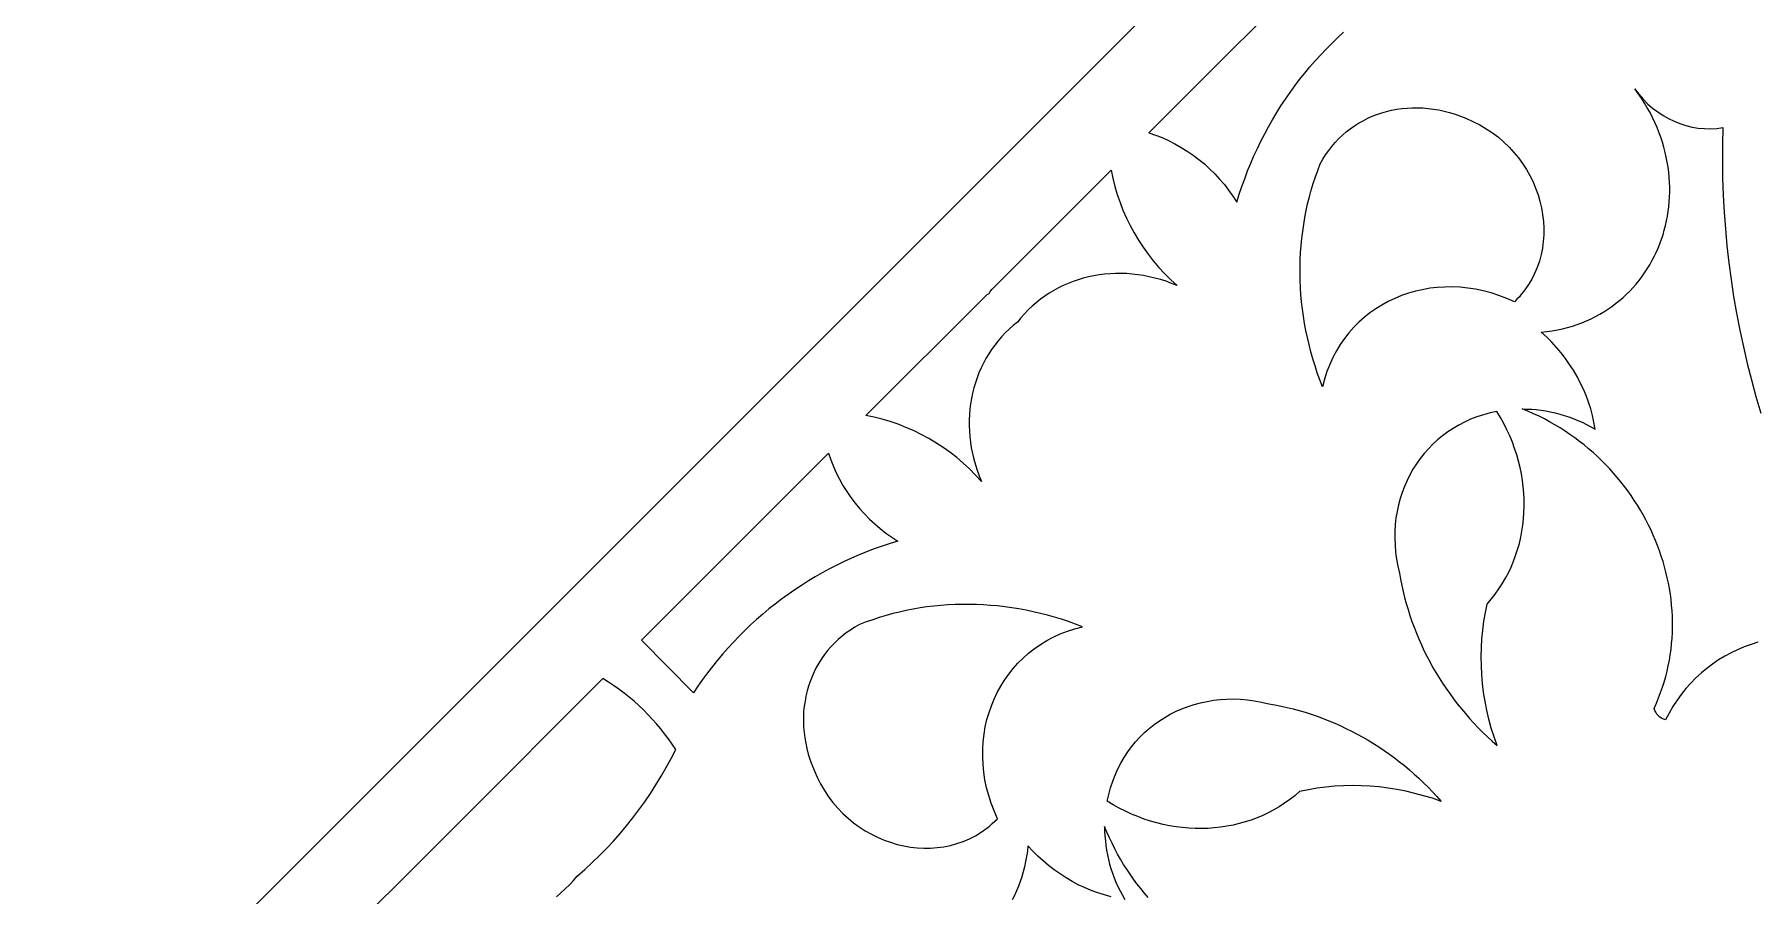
# Model space of a CAD drawing. Extents: x -3069 to -2029, y 258 to 1298.
# Drawn here: x -2902.8 to -2802.1, y 1102.3 to 1152.6 of the extents above; entities that cross this region are included whole.
import ezdxf

# ---------------------------------------------------------------- set-up
doc = ezdxf.new("R2010")
doc.units = 0
doc.layers.add('LAYER_1', color=18, linetype='CONTINUOUS')
doc.layers.add('LAYER_2', color=174, linetype='CONTINUOUS')

msp = doc.modelspace()

# ---------------------------------------------------------------- linework, layer by layer
at = {"layer": 'LAYER_1'}
for points in [[(-2826.72, 1157.81), (-2837.66, 1146.87), (-2837.27, 1146.74), (-2836.88, 1146.59), (-2836.5, 1146.42), (-2836.13, 1146.23), (-2835.77, 1146.02), (-2835.41, 1145.8), (-2835.07, 1145.57), (-2834.74, 1145.32), (-2834.41, 1145.05), (-2834.1, 1144.77), (-2833.8, 1144.48), (-2833.52, 1144.17), (-2833.24, 1143.85), (-2832.99, 1143.52), (-2832.74, 1143.17), (-2832.51, 1142.82), (-2832.37, 1143.28), (-2832.22, 1143.74), (-2832.05, 1144.19), (-2831.88, 1144.64), (-2831.7, 1145.09), (-2831.51, 1145.53), (-2831.31, 1145.96), (-2831.1, 1146.39), (-2830.88, 1146.81), (-2830.66, 1147.23), (-2830.42, 1147.64), (-2830.18, 1148.05), (-2829.93, 1148.45), (-2829.67, 1148.84), (-2829.4, 1149.23), (-2829.12, 1149.61), (-2828.84, 1149.99), (-2828.54, 1150.36), (-2828.24, 1150.72), (-2827.93, 1151.08), (-2827.61, 1151.42), (-2827.29, 1151.77), (-2826.96, 1152.1), (-2826.62, 1152.43), (-2826.27, 1152.75)], [(-2802.04, 1117.09), (-2802.44, 1116.96), (-2802.84, 1116.82), (-2803.23, 1116.65), (-2803.61, 1116.47), (-2803.98, 1116.27), (-2804.34, 1116.05), (-2804.69, 1115.81), (-2805.03, 1115.56), (-2805.35, 1115.29), (-2805.67, 1115), (-2805.97, 1114.7), (-2806.25, 1114.38), (-2806.52, 1114.04), (-2806.77, 1113.69), (-2807.01, 1113.32), (-2807.23, 1112.94), (-2807.44, 1112.54), (-2807.56, 1112.58), (-2807.67, 1112.64), (-2807.77, 1112.71), (-2807.86, 1112.79), (-2807.95, 1112.88), (-2808.01, 1112.99), (-2808.07, 1113.1), (-2808.11, 1113.21), (-2807.98, 1113.52), (-2807.85, 1113.83), (-2807.73, 1114.14), (-2807.62, 1114.45), (-2807.52, 1114.76), (-2807.43, 1115.08), (-2807.35, 1115.39), (-2807.28, 1115.71), (-2807.22, 1116.03), (-2807.17, 1116.35), (-2807.12, 1116.67), (-2807.09, 1116.99), (-2807.06, 1117.32), (-2807.04, 1117.64), (-2807.04, 1117.96), (-2807.04, 1118.29), (-2807.04, 1118.61), (-2807.06, 1118.93), (-2807.09, 1119.26), (-2807.12, 1119.58), (-2807.16, 1119.9), (-2807.21, 1120.22), (-2807.27, 1120.54), (-2807.34, 1120.86), (-2807.42, 1121.18), (-2807.5, 1121.49), (-2807.59, 1121.81), (-2807.69, 1122.12), (-2807.79, 1122.43), (-2807.91, 1122.74), (-2808.03, 1123.04), (-2808.16, 1123.34), (-2808.29, 1123.64), (-2808.44, 1123.94), (-2808.59, 1124.24), (-2808.75, 1124.53), (-2808.91, 1124.81), (-2809.09, 1125.1), (-2809.27, 1125.38), (-2809.45, 1125.66), (-2809.65, 1125.93), (-2809.85, 1126.2), (-2810.05, 1126.46), (-2810.27, 1126.72), (-2810.49, 1126.98), (-2810.71, 1127.23), (-2810.95, 1127.47), (-2811.19, 1127.71), (-2811.43, 1127.95), (-2811.68, 1128.18), (-2811.94, 1128.4), (-2812.21, 1128.62), (-2812.48, 1128.83), (-2812.75, 1129.04), (-2813.03, 1129.24), (-2813.32, 1129.43), (-2813.61, 1129.62), (-2813.91, 1129.8), (-2814.22, 1129.97), (-2814.53, 1130.14), (-2814.84, 1130.3), (-2815.16, 1130.45), (-2815.49, 1130.59), (-2815.82, 1130.73), (-2815.55, 1130.72), (-2815.27, 1130.71), (-2815, 1130.69), (-2814.72, 1130.66), (-2814.45, 1130.61), (-2814.18, 1130.56), (-2813.9, 1130.5), (-2813.63, 1130.43), (-2813.37, 1130.35), (-2813.1, 1130.27), (-2812.84, 1130.17), (-2812.57, 1130.06), (-2812.32, 1129.95), (-2812.06, 1129.82), (-2811.81, 1129.69), (-2811.56, 1129.55), (-2811.63, 1129.95), (-2811.72, 1130.35), (-2811.82, 1130.74), (-2811.95, 1131.13), (-2812.09, 1131.51), (-2812.25, 1131.89), (-2812.43, 1132.26), (-2812.62, 1132.63), (-2812.83, 1132.99), (-2813.05, 1133.33), (-2813.29, 1133.67), (-2813.54, 1134), (-2813.81, 1134.32), (-2814.1, 1134.63), (-2814.39, 1134.93), (-2814.71, 1135.21), (-2814.39, 1135.25), (-2814.08, 1135.29), (-2813.77, 1135.35), (-2813.47, 1135.41), (-2813.18, 1135.49), (-2812.89, 1135.57), (-2812.61, 1135.67), (-2812.33, 1135.77), (-2812.06, 1135.88), (-2811.8, 1136), (-2811.54, 1136.13), (-2811.29, 1136.26), (-2811.05, 1136.41), (-2810.81, 1136.56), (-2810.58, 1136.72), (-2810.36, 1136.89), (-2810.14, 1137.06), (-2809.93, 1137.24), (-2809.73, 1137.43), (-2809.53, 1137.62), (-2809.34, 1137.83), (-2809.16, 1138.03), (-2808.99, 1138.24), (-2808.82, 1138.46), (-2808.67, 1138.69), (-2808.52, 1138.92), (-2808.37, 1139.15), (-2808.24, 1139.39), (-2808.11, 1139.63), (-2807.99, 1139.88), (-2807.88, 1140.13), (-2807.78, 1140.39), (-2807.68, 1140.65), (-2807.59, 1140.91), (-2807.52, 1141.18), (-2807.45, 1141.45), (-2807.39, 1141.72), (-2807.33, 1142), (-2807.29, 1142.27), (-2807.25, 1142.55), (-2807.23, 1142.84), (-2807.21, 1143.12), (-2807.2, 1143.41), (-2807.2, 1143.7), (-2807.21, 1143.98), (-2807.23, 1144.27), (-2807.26, 1144.57), (-2807.29, 1144.86), (-2807.34, 1145.15), (-2807.4, 1145.44), (-2807.46, 1145.73), (-2807.54, 1146.03), (-2807.63, 1146.32), (-2807.72, 1146.61), (-2807.83, 1146.9), (-2807.94, 1147.19), (-2808.07, 1147.48), (-2808.2, 1147.76), (-2808.35, 1148.05), (-2808.51, 1148.33), (-2808.67, 1148.61), (-2808.85, 1148.89), (-2809.04, 1149.17), (-2809.24, 1149.44), (-2809.01, 1149.13), (-2808.75, 1148.84), (-2808.49, 1148.57), (-2808.2, 1148.32), (-2807.9, 1148.1), (-2807.59, 1147.89), (-2807.27, 1147.71), (-2806.94, 1147.55), (-2806.6, 1147.41), (-2806.25, 1147.3), (-2805.89, 1147.21), (-2805.53, 1147.15), (-2805.17, 1147.12), (-2804.81, 1147.11), (-2804.45, 1147.13), (-2804.09, 1147.18), (-2804.11, 1146.19), (-2804.12, 1145.2), (-2804.11, 1144.21), (-2804.07, 1143.22), (-2804.02, 1142.23), (-2803.94, 1141.25), (-2803.85, 1140.26), (-2803.74, 1139.27), (-2803.61, 1138.29), (-2803.46, 1137.3), (-2803.29, 1136.32), (-2803.1, 1135.34), (-2802.89, 1134.36), (-2802.67, 1133.39), (-2802.42, 1132.42), (-2802.16, 1131.45), (-2801.87, 1130.48)], [(-2872.29, 1102.2), (-2872.03, 1102.43), (-2871.78, 1102.66), (-2871.54, 1102.9), (-2871.3, 1103.15), (-2871.08, 1103.41), (-2870.63, 1103.8), (-2870.2, 1104.2), (-2869.78, 1104.61), (-2869.37, 1105.03), (-2868.96, 1105.46), (-2868.57, 1105.9), (-2868.2, 1106.35), (-2867.83, 1106.81), (-2867.47, 1107.28), (-2867.13, 1107.76), (-2866.8, 1108.25), (-2866.48, 1108.74), (-2866.17, 1109.25), (-2865.87, 1109.76), (-2865.59, 1110.28), (-2865.32, 1110.81), (-2865.53, 1111.12), (-2865.74, 1111.43), (-2865.97, 1111.73), (-2866.2, 1112.02), (-2866.44, 1112.31), (-2866.69, 1112.59), (-2866.95, 1112.86), (-2867.21, 1113.13), (-2867.48, 1113.39), (-2867.76, 1113.64), (-2868.05, 1113.88), (-2868.34, 1114.11), (-2868.64, 1114.34), (-2868.95, 1114.55), (-2869.26, 1114.76), (-2869.58, 1114.96), (-2877.99, 1106.55), (-2886.4, 1098.14)], [(-2837.69, 1102.17), (-2837.92, 1102.43), (-2838.13, 1102.69), (-2838.35, 1102.96), (-2838.55, 1103.24), (-2838.75, 1103.52), (-2838.95, 1103.81), (-2839.13, 1104.1), (-2839.31, 1104.4), (-2839.49, 1104.7), (-2839.65, 1105.01), (-2839.81, 1105.33), (-2839.96, 1105.65), (-2840.11, 1105.98), (-2840.24, 1106.31), (-2840.24, 1106.03), (-2840.23, 1105.76), (-2840.2, 1105.48), (-2840.17, 1105.21), (-2840.13, 1104.93), (-2840.08, 1104.66), (-2840.02, 1104.39), (-2839.95, 1104.12), (-2839.87, 1103.85), (-2839.78, 1103.59), (-2839.68, 1103.32), (-2839.58, 1103.06), (-2839.46, 1102.8), (-2839.34, 1102.55), (-2839.2, 1102.29), (-2839.06, 1102.04)], [(-2839.86, 1102.2), (-2840.25, 1102.31), (-2840.64, 1102.43), (-2841.03, 1102.58), (-2841.41, 1102.74), (-2841.78, 1102.91), (-2842.14, 1103.1), (-2842.5, 1103.31), (-2842.85, 1103.54), (-2843.19, 1103.78), (-2843.52, 1104.03), (-2843.84, 1104.3), (-2844.14, 1104.58), (-2844.44, 1104.88), (-2844.73, 1105.19), (-2844.76, 1104.87), (-2844.81, 1104.56), (-2844.86, 1104.26), (-2844.93, 1103.96), (-2845, 1103.66), (-2845.09, 1103.37), (-2845.18, 1103.09), (-2845.28, 1102.82), (-2845.39, 1102.55), (-2845.51, 1102.28), (-2845.64, 1102.03)]]:
    msp.add_lwpolyline(points, dxfattribs=at)
for points in [[(-2819.13, 1147.72), (-2818.71, 1147.54), (-2818.31, 1147.34), (-2817.93, 1147.11), (-2817.57, 1146.87), (-2817.22, 1146.61), (-2816.9, 1146.33), (-2816.59, 1146.04), (-2816.31, 1145.73), (-2816.04, 1145.41), (-2815.8, 1145.07), (-2815.58, 1144.73), (-2815.38, 1144.37), (-2815.19, 1144), (-2815.04, 1143.63), (-2814.9, 1143.25), (-2814.79, 1142.87), (-2814.69, 1142.48), (-2814.63, 1142.09), (-2814.58, 1141.69), (-2814.56, 1141.3), (-2814.56, 1140.91), (-2814.59, 1140.52), (-2814.64, 1140.13), (-2814.72, 1139.75), (-2814.82, 1139.37), (-2814.95, 1139), (-2815.11, 1138.64), (-2815.29, 1138.28), (-2815.49, 1137.94), (-2815.73, 1137.61), (-2815.86, 1137.45), (-2815.99, 1137.29), (-2816.13, 1137.14), (-2816.28, 1136.99), (-2816.73, 1137.19), (-2817.19, 1137.36), (-2817.64, 1137.51), (-2818.1, 1137.63), (-2818.55, 1137.72), (-2819.01, 1137.79), (-2819.46, 1137.84), (-2819.9, 1137.86), (-2820.35, 1137.85), (-2820.79, 1137.83), (-2821.22, 1137.78), (-2821.65, 1137.7), (-2822.07, 1137.61), (-2822.48, 1137.49), (-2822.88, 1137.35), (-2823.28, 1137.19), (-2823.66, 1137.01), (-2824.03, 1136.8), (-2824.39, 1136.58), (-2824.73, 1136.34), (-2825.06, 1136.08), (-2825.37, 1135.8), (-2825.67, 1135.5), (-2825.96, 1135.18), (-2826.22, 1134.84), (-2826.47, 1134.49), (-2826.69, 1134.12), (-2826.9, 1133.73), (-2827.08, 1133.33), (-2827.25, 1132.91), (-2827.39, 1132.47), (-2827.51, 1132.02), (-2827.66, 1132.43), (-2827.81, 1132.84), (-2827.94, 1133.25), (-2828.07, 1133.66), (-2828.18, 1134.07), (-2828.29, 1134.49), (-2828.38, 1134.9), (-2828.47, 1135.32), (-2828.55, 1135.73), (-2828.62, 1136.15), (-2828.67, 1136.57), (-2828.72, 1136.98), (-2828.76, 1137.4), (-2828.79, 1137.81), (-2828.81, 1138.23), (-2828.81, 1138.65), (-2828.81, 1139.06), (-2828.8, 1139.47), (-2828.78, 1139.88), (-2828.75, 1140.29), (-2828.71, 1140.7), (-2828.66, 1141.11), (-2828.6, 1141.52), (-2828.54, 1141.92), (-2828.46, 1142.32), (-2828.37, 1142.72), (-2828.27, 1143.12), (-2828.16, 1143.51), (-2828.04, 1143.9), (-2827.92, 1144.29), (-2827.78, 1144.67), (-2827.63, 1145.05), (-2827.48, 1145.33), (-2827.32, 1145.59), (-2827.14, 1145.84), (-2826.96, 1146.08), (-2826.76, 1146.31), (-2826.55, 1146.53), (-2826.34, 1146.73), (-2826.11, 1146.93), (-2825.88, 1147.11), (-2825.64, 1147.28), (-2825.39, 1147.44), (-2825.13, 1147.58), (-2824.86, 1147.72), (-2824.59, 1147.84), (-2824.32, 1147.95), (-2824.04, 1148.04), (-2823.75, 1148.12), (-2823.46, 1148.19), (-2823.16, 1148.25), (-2822.86, 1148.29), (-2822.56, 1148.32), (-2822.25, 1148.34), (-2821.94, 1148.34), (-2821.63, 1148.33), (-2821.32, 1148.3), (-2821.01, 1148.26), (-2820.69, 1148.21), (-2820.38, 1148.14), (-2820.07, 1148.06), (-2819.75, 1147.96), (-2819.44, 1147.85)], [(-2846.99, 1137.47), (-2846.93, 1137.6), (-2846.82, 1137.72), (-2839.85, 1144.69), (-2839.76, 1144.21), (-2839.64, 1143.73), (-2839.5, 1143.26), (-2839.34, 1142.8), (-2839.17, 1142.34), (-2838.97, 1141.89), (-2838.75, 1141.45), (-2838.52, 1141.02), (-2838.26, 1140.59), (-2837.99, 1140.18), (-2837.7, 1139.77), (-2837.4, 1139.38), (-2837.07, 1139), (-2836.73, 1138.63), (-2836.37, 1138.28), (-2836, 1137.94), (-2836.33, 1138.07), (-2836.65, 1138.19), (-2836.98, 1138.29), (-2837.31, 1138.38), (-2837.64, 1138.46), (-2837.97, 1138.52), (-2838.3, 1138.57), (-2838.63, 1138.61), (-2838.95, 1138.64), (-2839.28, 1138.65), (-2839.6, 1138.65), (-2839.92, 1138.63), (-2840.24, 1138.6), (-2840.56, 1138.56), (-2840.87, 1138.51), (-2841.18, 1138.45), (-2841.49, 1138.37), (-2841.79, 1138.28), (-2842.09, 1138.18), (-2842.38, 1138.07), (-2842.66, 1137.94), (-2842.94, 1137.8), (-2843.22, 1137.65), (-2843.48, 1137.49), (-2843.74, 1137.32), (-2844, 1137.14), (-2844.24, 1136.94), (-2844.48, 1136.74), (-2844.71, 1136.52), (-2844.93, 1136.29), (-2845.14, 1136.05), (-2845.34, 1135.8), (-2845.59, 1135.6), (-2845.82, 1135.39), (-2846.05, 1135.17), (-2846.27, 1134.94), (-2846.47, 1134.71), (-2846.67, 1134.46), (-2846.85, 1134.21), (-2847.02, 1133.95), (-2847.18, 1133.68), (-2847.33, 1133.41), (-2847.46, 1133.13), (-2847.59, 1132.84), (-2847.7, 1132.55), (-2847.8, 1132.26), (-2847.89, 1131.96), (-2847.96, 1131.65), (-2848.03, 1131.34), (-2848.08, 1131.03), (-2848.12, 1130.72), (-2848.15, 1130.4), (-2848.16, 1130.08), (-2848.16, 1129.75), (-2848.15, 1129.43), (-2848.12, 1129.1), (-2848.09, 1128.78), (-2848.04, 1128.45), (-2847.97, 1128.12), (-2847.89, 1127.79), (-2847.8, 1127.46), (-2847.7, 1127.14), (-2847.58, 1126.81), (-2847.45, 1126.49), (-2847.79, 1126.86), (-2848.15, 1127.22), (-2848.51, 1127.56), (-2848.89, 1127.88), (-2849.29, 1128.19), (-2849.69, 1128.48), (-2850.11, 1128.75), (-2850.53, 1129), (-2850.96, 1129.24), (-2851.41, 1129.46), (-2851.86, 1129.65), (-2852.31, 1129.83), (-2852.78, 1129.99), (-2853.25, 1130.13), (-2853.72, 1130.24), (-2854.2, 1130.34), (-2847.23, 1137.31), (-2847.11, 1137.42)], [(-2817.3, 1130.58), (-2817.7, 1130.49), (-2818.09, 1130.38), (-2818.47, 1130.26), (-2818.84, 1130.12), (-2819.19, 1129.96), (-2819.53, 1129.78), (-2819.86, 1129.59), (-2820.18, 1129.38), (-2820.48, 1129.15), (-2820.77, 1128.92), (-2821.05, 1128.66), (-2821.31, 1128.4), (-2821.56, 1128.12), (-2821.79, 1127.83), (-2822.01, 1127.52), (-2822.21, 1127.21), (-2822.39, 1126.88), (-2822.56, 1126.55), (-2822.71, 1126.2), (-2822.85, 1125.85), (-2822.96, 1125.49), (-2823.06, 1125.12), (-2823.14, 1124.74), (-2823.21, 1124.36), (-2823.25, 1123.97), (-2823.27, 1123.57), (-2823.28, 1123.17), (-2823.26, 1122.77), (-2823.23, 1122.36), (-2823.17, 1121.95), (-2823.1, 1121.54), (-2823, 1121.13), (-2822.94, 1120.77), (-2822.87, 1120.41), (-2822.79, 1120.05), (-2822.7, 1119.7), (-2822.61, 1119.35), (-2822.5, 1119), (-2822.39, 1118.65), (-2822.27, 1118.3), (-2822.15, 1117.96), (-2822.01, 1117.62), (-2821.87, 1117.28), (-2821.72, 1116.94), (-2821.57, 1116.61), (-2821.4, 1116.28), (-2821.23, 1115.96), (-2821.06, 1115.63), (-2820.87, 1115.31), (-2820.68, 1115), (-2820.48, 1114.69), (-2820.27, 1114.38), (-2820.06, 1114.08), (-2819.84, 1113.78), (-2819.62, 1113.48), (-2819.38, 1113.19), (-2819.14, 1112.91), (-2818.9, 1112.63), (-2818.65, 1112.35), (-2818.39, 1112.08), (-2818.12, 1111.81), (-2817.85, 1111.55), (-2817.58, 1111.3), (-2817.29, 1111.05), (-2817.47, 1111.56), (-2817.63, 1112.07), (-2817.77, 1112.59), (-2817.89, 1113.11), (-2817.99, 1113.63), (-2818.08, 1114.15), (-2818.14, 1114.68), (-2818.19, 1115.2), (-2818.21, 1115.72), (-2818.22, 1116.24), (-2818.21, 1116.76), (-2818.18, 1117.28), (-2818.13, 1117.8), (-2818.06, 1118.31), (-2817.98, 1118.82), (-2817.87, 1119.32), (-2817.63, 1119.61), (-2817.4, 1119.9), (-2817.19, 1120.2), (-2816.99, 1120.51), (-2816.8, 1120.83), (-2816.63, 1121.15), (-2816.47, 1121.48), (-2816.33, 1121.82), (-2816.21, 1122.16), (-2816.09, 1122.51), (-2815.99, 1122.86), (-2815.91, 1123.22), (-2815.84, 1123.58), (-2815.78, 1123.94), (-2815.74, 1124.31), (-2815.72, 1124.68), (-2815.71, 1125.05), (-2815.71, 1125.43), (-2815.73, 1125.8), (-2815.76, 1126.18), (-2815.81, 1126.55), (-2815.87, 1126.93), (-2815.95, 1127.3), (-2816.04, 1127.68), (-2816.14, 1128.05), (-2816.27, 1128.42), (-2816.4, 1128.79), (-2816.55, 1129.15), (-2816.72, 1129.51), (-2816.9, 1129.87), (-2817.09, 1130.23)], [(-2856.39, 1128.15), (-2856.25, 1127.75), (-2856.1, 1127.37), (-2855.93, 1126.99), (-2855.74, 1126.62), (-2855.54, 1126.25), (-2855.32, 1125.9), (-2855.08, 1125.55), (-2854.83, 1125.22), (-2854.57, 1124.9), (-2854.28, 1124.59), (-2853.99, 1124.29), (-2853.68, 1124), (-2853.36, 1123.73), (-2853.03, 1123.47), (-2852.69, 1123.23), (-2852.33, 1123), (-2852.79, 1122.86), (-2853.25, 1122.7), (-2853.71, 1122.54), (-2854.16, 1122.37), (-2854.6, 1122.19), (-2855.04, 1122), (-2855.48, 1121.8), (-2855.9, 1121.59), (-2856.33, 1121.37), (-2856.75, 1121.14), (-2857.16, 1120.91), (-2857.56, 1120.67), (-2857.96, 1120.41), (-2858.36, 1120.15), (-2858.75, 1119.88), (-2859.13, 1119.61), (-2859.5, 1119.32), (-2859.87, 1119.03), (-2860.23, 1118.73), (-2860.59, 1118.42), (-2860.94, 1118.1), (-2861.28, 1117.78), (-2861.61, 1117.44), (-2861.94, 1117.1), (-2862.26, 1116.75), (-2862.57, 1116.4), (-2862.88, 1116.04), (-2863.18, 1115.67), (-2863.46, 1115.29), (-2863.75, 1114.91), (-2864.02, 1114.51), (-2864.28, 1114.12), (-2867.33, 1117.21)], [(-2857.23, 1109.61), (-2857.05, 1109.2), (-2856.85, 1108.8), (-2856.63, 1108.42), (-2856.39, 1108.05), (-2856.13, 1107.71), (-2855.85, 1107.39), (-2855.55, 1107.08), (-2855.24, 1106.8), (-2854.92, 1106.53), (-2854.59, 1106.29), (-2854.24, 1106.06), (-2853.88, 1105.86), (-2853.52, 1105.68), (-2853.14, 1105.52), (-2852.76, 1105.39), (-2852.38, 1105.27), (-2851.99, 1105.18), (-2851.6, 1105.11), (-2851.21, 1105.07), (-2850.81, 1105.05), (-2850.42, 1105.05), (-2850.03, 1105.08), (-2849.64, 1105.13), (-2849.26, 1105.21), (-2848.88, 1105.31), (-2848.51, 1105.44), (-2848.15, 1105.59), (-2847.8, 1105.77), (-2847.46, 1105.98), (-2847.13, 1106.22), (-2846.97, 1106.34), (-2846.81, 1106.48), (-2846.66, 1106.62), (-2846.51, 1106.77), (-2846.7, 1107.22), (-2846.88, 1107.67), (-2847.02, 1108.13), (-2847.14, 1108.58), (-2847.24, 1109.04), (-2847.31, 1109.49), (-2847.35, 1109.94), (-2847.37, 1110.39), (-2847.37, 1110.83), (-2847.34, 1111.27), (-2847.29, 1111.71), (-2847.22, 1112.14), (-2847.12, 1112.56), (-2847, 1112.97), (-2846.86, 1113.37), (-2846.7, 1113.76), (-2846.52, 1114.14), (-2846.32, 1114.51), (-2846.1, 1114.87), (-2845.85, 1115.22), (-2845.59, 1115.55), (-2845.31, 1115.86), (-2845.01, 1116.16), (-2844.69, 1116.44), (-2844.36, 1116.71), (-2844, 1116.95), (-2843.63, 1117.18), (-2843.25, 1117.39), (-2842.84, 1117.57), (-2842.42, 1117.73), (-2841.99, 1117.87), (-2841.54, 1117.99), (-2841.94, 1118.15), (-2842.35, 1118.29), (-2842.76, 1118.43), (-2843.17, 1118.55), (-2843.59, 1118.67), (-2844, 1118.77), (-2844.42, 1118.87), (-2844.83, 1118.96), (-2845.25, 1119.03), (-2845.66, 1119.1), (-2846.08, 1119.16), (-2846.5, 1119.21), (-2846.91, 1119.24), (-2847.33, 1119.27), (-2847.74, 1119.29), (-2848.16, 1119.3), (-2848.57, 1119.3), (-2848.99, 1119.29), (-2849.4, 1119.27), (-2849.81, 1119.24), (-2850.22, 1119.2), (-2850.63, 1119.15), (-2851.03, 1119.09), (-2851.43, 1119.02), (-2851.84, 1118.94), (-2852.23, 1118.85), (-2852.63, 1118.76), (-2853.02, 1118.65), (-2853.42, 1118.53), (-2853.8, 1118.4), (-2854.19, 1118.27), (-2854.57, 1118.12), (-2854.84, 1117.97), (-2855.1, 1117.8), (-2855.35, 1117.63), (-2855.59, 1117.44), (-2855.82, 1117.24), (-2856.04, 1117.04), (-2856.25, 1116.82), (-2856.44, 1116.6), (-2856.62, 1116.36), (-2856.79, 1116.12), (-2856.95, 1115.87), (-2857.1, 1115.61), (-2857.23, 1115.35), (-2857.35, 1115.08), (-2857.46, 1114.8), (-2857.56, 1114.52), (-2857.64, 1114.24), (-2857.71, 1113.94), (-2857.76, 1113.65), (-2857.81, 1113.35), (-2857.84, 1113.04), (-2857.85, 1112.74), (-2857.85, 1112.43), (-2857.84, 1112.12), (-2857.82, 1111.81), (-2857.78, 1111.49), (-2857.72, 1111.18), (-2857.65, 1110.87), (-2857.57, 1110.55), (-2857.47, 1110.24), (-2857.36, 1109.93)], [(-2840.09, 1107.79), (-2840, 1108.19), (-2839.9, 1108.58), (-2839.77, 1108.96), (-2839.63, 1109.32), (-2839.47, 1109.68), (-2839.3, 1110.02), (-2839.1, 1110.35), (-2838.89, 1110.67), (-2838.67, 1110.97), (-2838.43, 1111.26), (-2838.18, 1111.53), (-2837.91, 1111.8), (-2837.63, 1112.04), (-2837.34, 1112.28), (-2837.04, 1112.49), (-2836.72, 1112.69), (-2836.4, 1112.88), (-2836.06, 1113.05), (-2835.72, 1113.2), (-2835.36, 1113.33), (-2835, 1113.45), (-2834.63, 1113.55), (-2834.25, 1113.63), (-2833.87, 1113.69), (-2833.48, 1113.74), (-2833.09, 1113.76), (-2832.69, 1113.77), (-2832.29, 1113.75), (-2831.88, 1113.72), (-2831.47, 1113.66), (-2831.06, 1113.58), (-2830.64, 1113.49), (-2830.28, 1113.42), (-2829.92, 1113.35), (-2829.57, 1113.27), (-2829.21, 1113.19), (-2828.86, 1113.09), (-2828.51, 1112.99), (-2828.16, 1112.88), (-2827.82, 1112.76), (-2827.47, 1112.63), (-2827.13, 1112.5), (-2826.79, 1112.36), (-2826.46, 1112.21), (-2826.13, 1112.05), (-2825.8, 1111.89), (-2825.47, 1111.72), (-2825.15, 1111.54), (-2824.83, 1111.36), (-2824.51, 1111.16), (-2824.2, 1110.97), (-2823.89, 1110.76), (-2823.59, 1110.55), (-2823.29, 1110.33), (-2823, 1110.1), (-2822.71, 1109.87), (-2822.42, 1109.63), (-2822.14, 1109.38), (-2821.86, 1109.13), (-2821.59, 1108.87), (-2821.33, 1108.61), (-2821.06, 1108.34), (-2820.81, 1108.06), (-2820.56, 1107.78), (-2821.07, 1107.96), (-2821.59, 1108.11), (-2822.1, 1108.25), (-2822.62, 1108.38), (-2823.15, 1108.48), (-2823.67, 1108.56), (-2824.19, 1108.63), (-2824.71, 1108.67), (-2825.24, 1108.7), (-2825.76, 1108.71), (-2826.28, 1108.7), (-2826.8, 1108.67), (-2827.31, 1108.62), (-2827.83, 1108.55), (-2828.33, 1108.46), (-2828.84, 1108.36), (-2829.12, 1108.11), (-2829.42, 1107.89), (-2829.72, 1107.67), (-2830.03, 1107.47), (-2830.34, 1107.29), (-2830.67, 1107.12), (-2831, 1106.96), (-2831.33, 1106.82), (-2831.68, 1106.69), (-2832.02, 1106.58), (-2832.38, 1106.48), (-2832.73, 1106.4), (-2833.09, 1106.33), (-2833.46, 1106.27), (-2833.83, 1106.23), (-2834.19, 1106.2), (-2834.57, 1106.19), (-2834.94, 1106.2), (-2835.31, 1106.21), (-2835.69, 1106.25), (-2836.06, 1106.29), (-2836.44, 1106.36), (-2836.82, 1106.43), (-2837.19, 1106.52), (-2837.56, 1106.63), (-2837.93, 1106.75), (-2838.3, 1106.89), (-2838.67, 1107.04), (-2839.03, 1107.2), (-2839.39, 1107.38), (-2839.74, 1107.58)]]:
    msp.add_lwpolyline(points, close=True, dxfattribs=at)
at = {"layer": 'LAYER_2'}
msp.add_lwpolyline([(-2354.51, 307.75), (-2079.19, 583.07), (-2079.19, 972.43), (-2354.51, 1247.75), (-2743.87, 1247.75), (-3019.19, 972.43), (-3019.19, 583.07), (-2743.87, 307.75)], close=True, dxfattribs=at)

doc.saveas('drawing.dxf')
